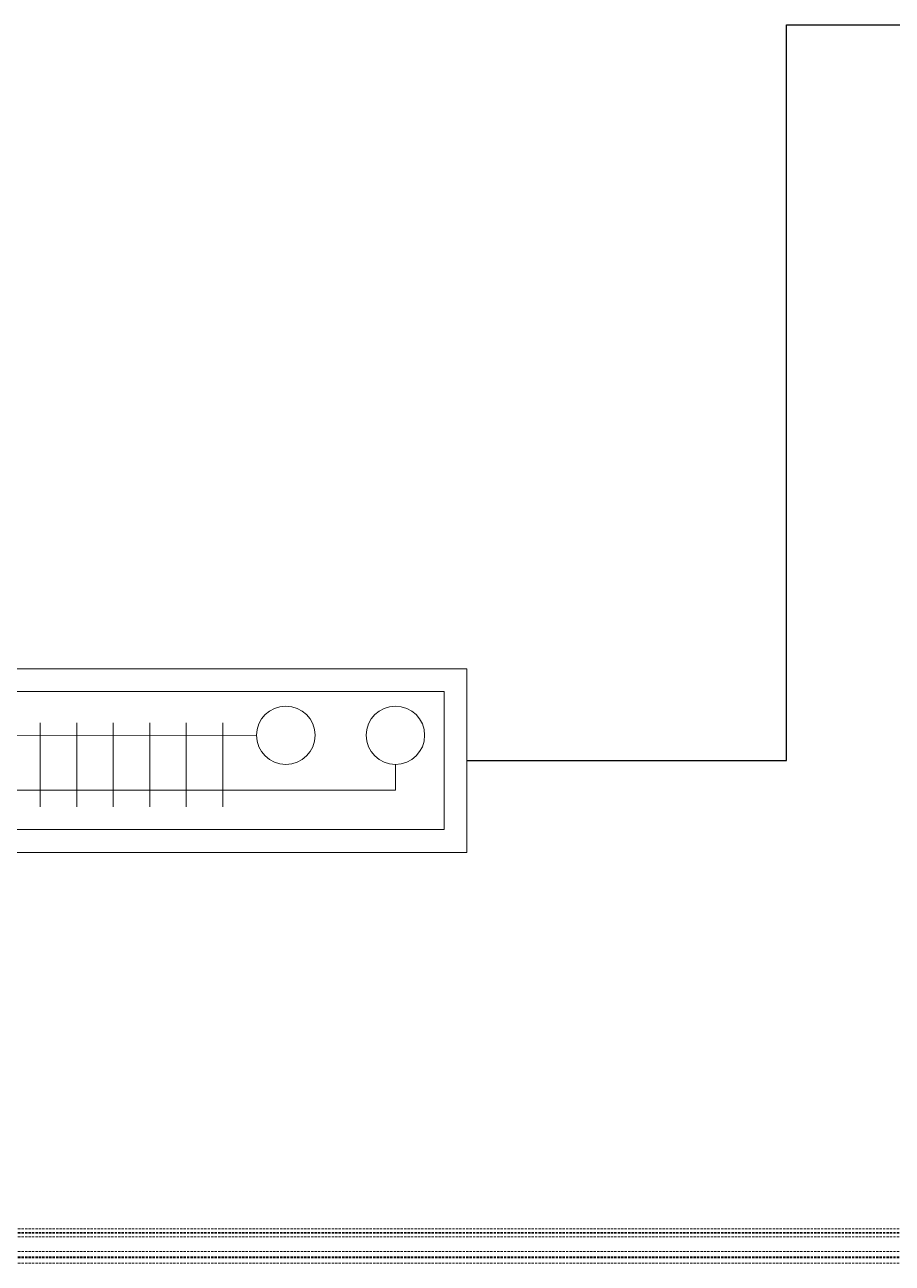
# Model space of a CAD drawing. Extents: x -1457 to 23780, y -2071 to 4205.
# Drawn here: x 9119.1 to 9213.5, y 322.3 to 457.1 of the extents above; entities that cross this region are included whole.
import ezdxf

# ---------------------------------------------------------------- set-up
doc = ezdxf.new("R2010")
doc.units = 0
doc.header["$MEASUREMENT"] = 0
doc.linetypes.add('HIDDEN', pattern=[0.375, 0.25, -0.125])
doc.layers.get('0').update_dxf_attribs({"color": 9, "lineweight": 9})
for name, color, linetype, lineweight in [('E-KABLO', 7, 'Continuous', 30), ('M-TEFRIS2-015', 129, 'Continuous', 9), ('T-KONVEKTOR', 220, 'Continuous', 9)]:
    doc.layers.add(name, color=color, linetype=linetype, lineweight=lineweight)

# ---------------------------------------------------------------- blocks, each defined once
blk = doc.blocks.new('A$C4B7F52E3')
for p, q in [((250, 89.48), (0, 89.47)), ((250, 89.47), (0, 89.48)), ((250, 69.47), (250, 89.47)), ((0, 69.47), (250, 69.47))]:
    blk.add_line(p, q)
at = {"color": 252}
for p, q in [((203.55, 84.5), (203.55, 75.36)), ((207.52, 84.5), (207.52, 75.36)), ((211.5, 84.5), (211.5, 75.36)), ((215.48, 84.5), (215.48, 75.36)), ((219.45, 84.5), (219.45, 75.36)), ((223.43, 84.5), (223.43, 75.36)), ((242.21, 82.69), (197.7, 82.69)), ((242.21, 79.91), (242.21, 82.69)), ((227.1, 76.72), (194.25, 76.73))]:
    blk.add_line(p, q, dxfattribs=at)
blk.add_lwpolyline([(247.51, 86.99), (247.51, 71.95), (2.49, 71.95), (2.49, 86.99)], close=True)
for centre in [(230.28, 76.72), (242.21, 76.72)]:
    blk.add_circle(centre, 3.18, dxfattribs=at)

msp = doc.modelspace()

# ---------------------------------------------------------------- linework, layer by layer
at = {"layer": 'E-KABLO', "color": 6}
for p, q in [((9202.02, 377.01), (9202.02, 457.09)), ((9202.02, 457.09), (9338.64, 457.09)), ((9167.25, 377.01), (9202.02, 377.01))]:
    msp.add_line(p, q, dxfattribs=at)
at = {"layer": 'M-TEFRIS2-015', "linetype": 'HIDDEN', "lineweight": 0}
for p, q in [((9266.03, 326.05), (9096.87, 326.05)), ((9266.03, 325.65), (9096.87, 325.65)), ((9266.03, 325.58), (9096.87, 325.58)), ((9266.03, 325.18), (9096.87, 325.18)), ((9266.03, 323.58), (9096.87, 323.58)), ((9266.03, 322.98), (9096.87, 322.98)), ((9266.03, 322.9), (9096.87, 322.9)), ((9266.03, 322.3), (9096.87, 322.3))]:
    msp.add_line(p, q, dxfattribs=at)

# ---------------------------------------------------------------- block references
at = {"layer": 'T-KONVEKTOR', "xscale": -1, "rotation": 180}
msp.add_blockref('A$C4B7F52E3', (8917.25, 456.48), dxfattribs=at)

doc.saveas('drawing.dxf')
